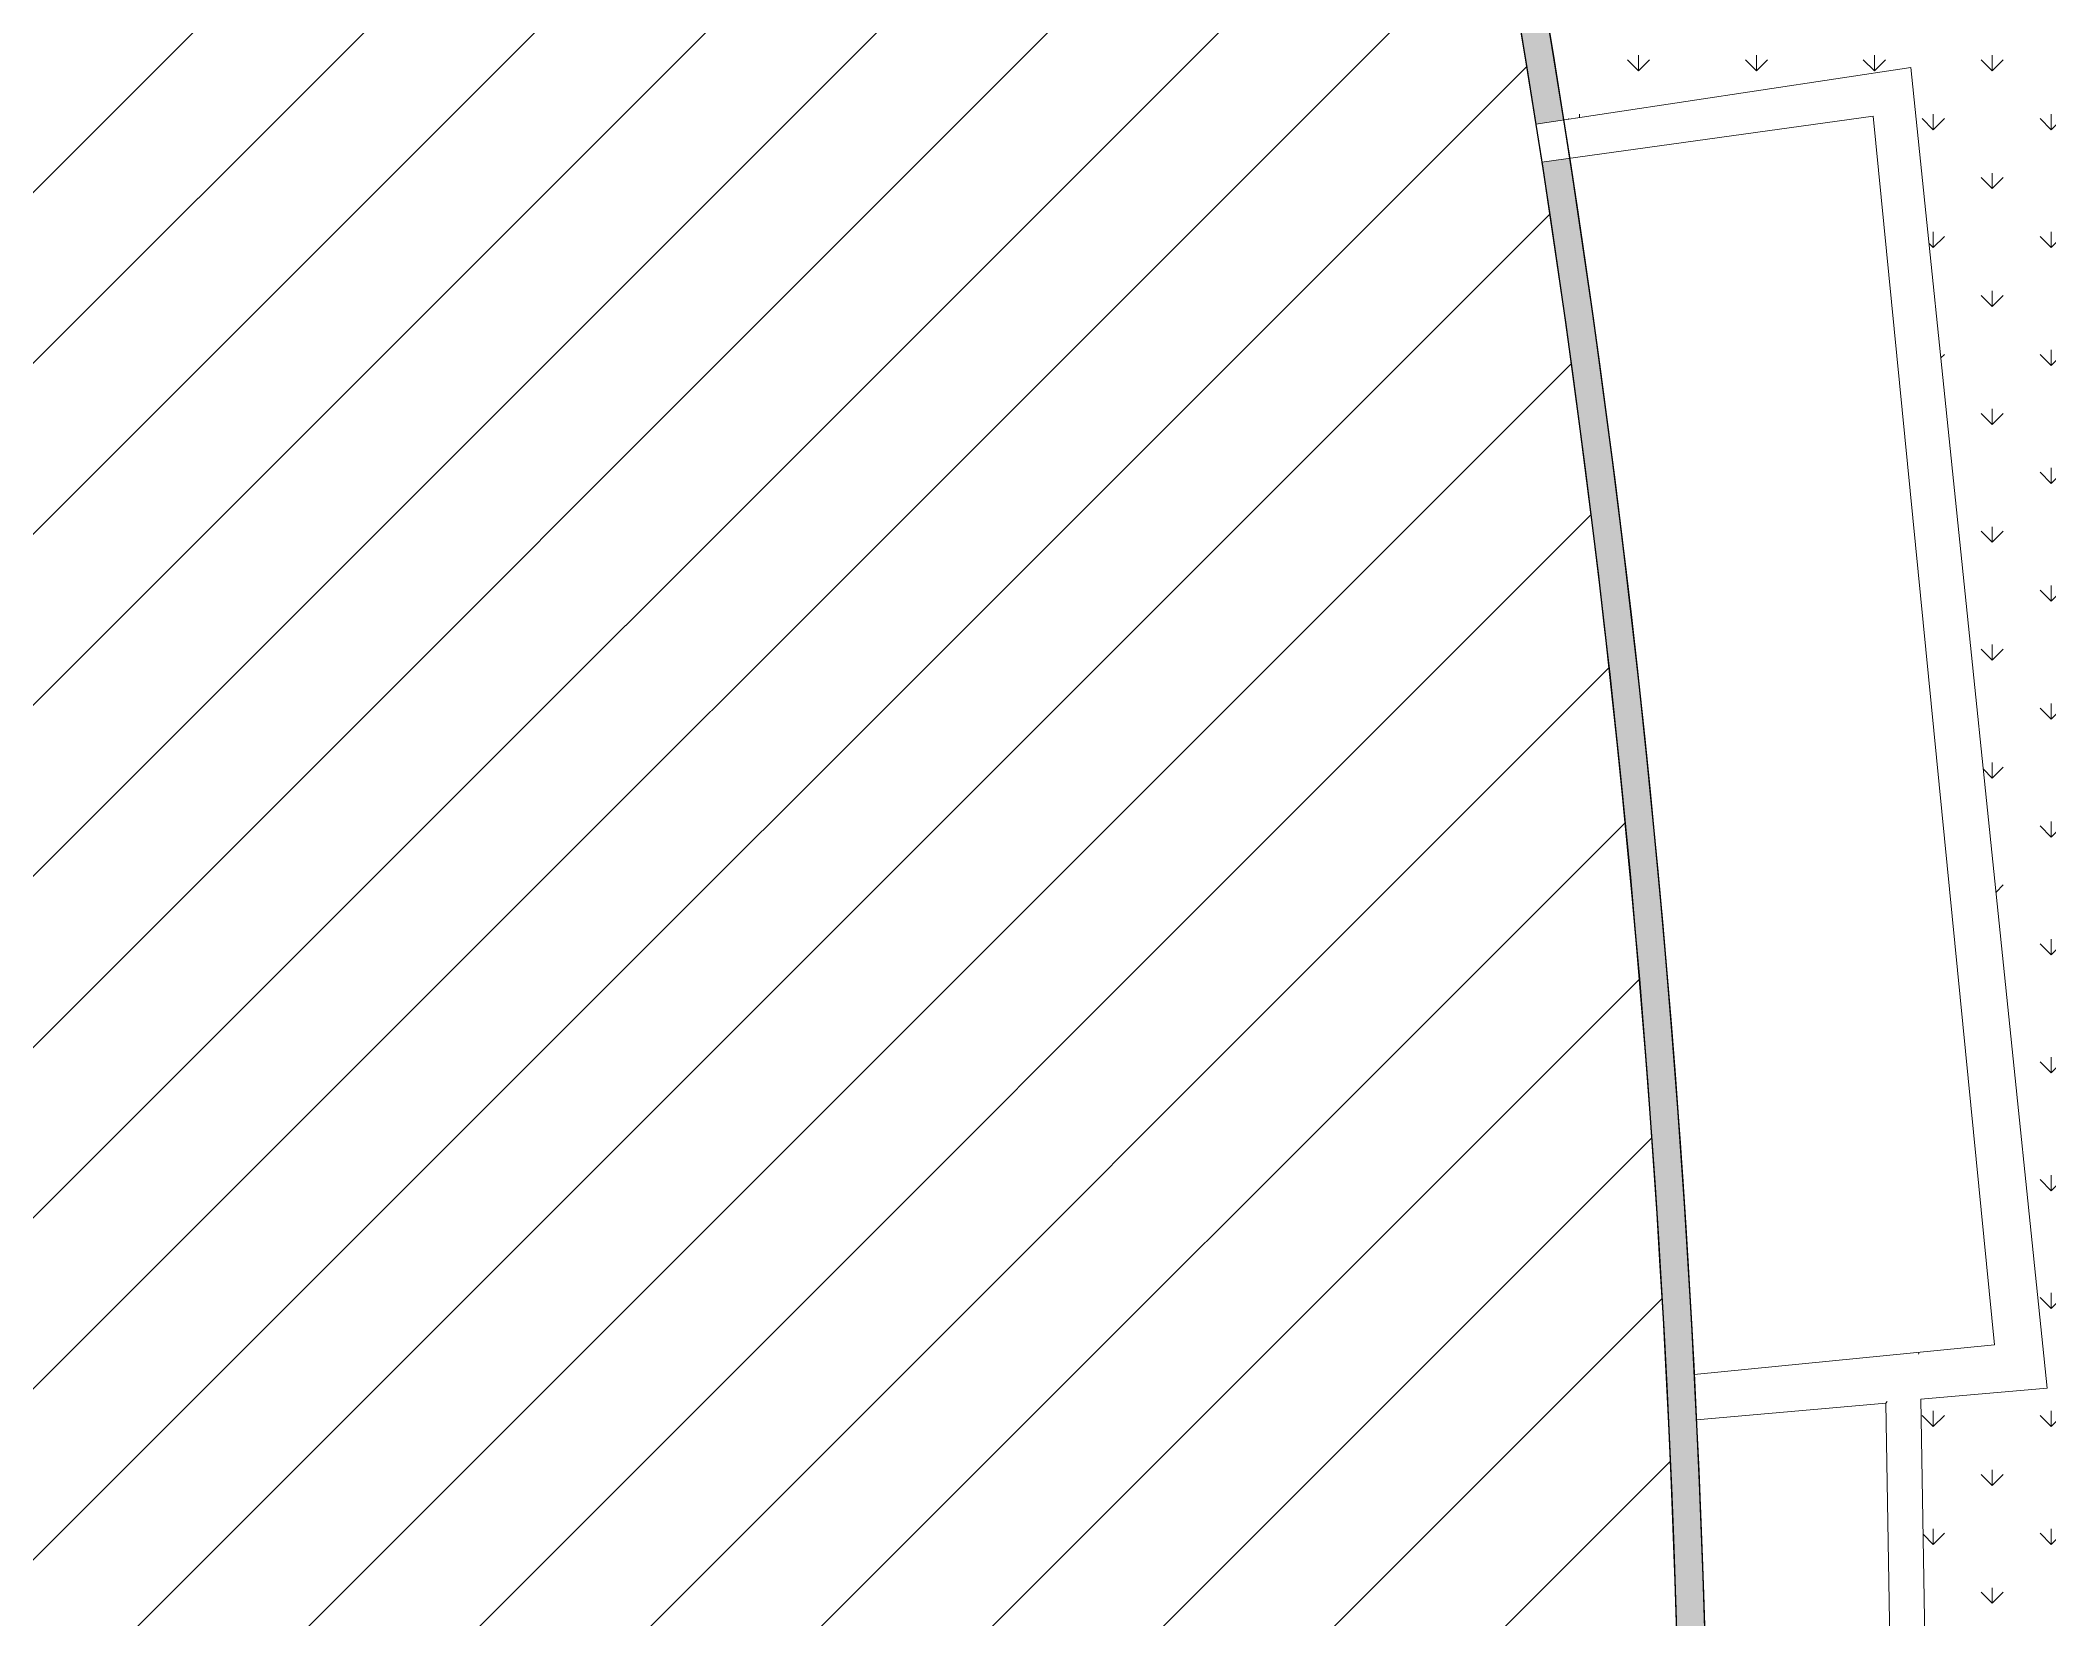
# Model space of a CAD drawing. Header units: inches. Extents: x -11331628 to 26860, y -6840660 to 4773.
# Drawn here: x 1182 to 1785, y -2586 to -2112 of the extents above; entities that cross this region are included whole.
import ezdxf
from ezdxf import colors
from ezdxf.entities.mleader import LeaderData, LeaderLine
from ezdxf.math import Vec2, Vec3

# ---------------------------------------------------------------- set-up
doc = ezdxf.new("R2010")
doc.units = ezdxf.units.IN
doc.header["$LTSCALE"] = 0.5
doc.header["$MEASUREMENT"] = 0
for name, color, linetype in [('A-HATH', 9, 'Continuous'), ('DETL-8', 2, 'Continuous'), ('ELEV-6', 1, 'Continuous')]:
    doc.layers.add(name, color=color, linetype=linetype)
for name, color, linetype, lineweight in [('CONCRETE', 1, 'Continuous', 20), ('HATCH', 253, 'Continuous', 0), ('TEXT 3', 41, 'Continuous', 15)]:
    doc.layers.add(name, color=color, linetype=linetype, lineweight=lineweight)
doc.layers.add('NO_PLOT', color=251, linetype='Continuous', lineweight=9, plot=False)
doc.styles.add('TEXT-ITALIC', font='ariali.ttf')

# ---------------------------------------------------------------- blocks, each defined once
blk = doc.blocks.new('sitegf')
at = {"layer": 'HATCH', "transparency": 33554687}
h = blk.add_hatch(dxfattribs=at)
h.set_pattern_fill('ANSI31', color=256, scale=290)
h.set_pattern_definition([(45, (0, 21884.45669854619), (-25.63262081801235, 25.63262081801235), [])])
edge = h.paths.add_edge_path()
edge.add_line((841.7135486452726, 4058.15902889951), (832.1522066365567, 4088.393101095207))
edge.add_arc((-2583.278479010212, 2991.654961780689), 3587.199648010218, 17.80248358754354, 21.63828740512382)
edge.add_line((751.1322224337714, 4314.419713647199), (649.5549297493471, 4275.824925623918))
edge.add_line((649.5549297493471, 4275.824925623918), (627.9750133953403, 4276.207985666086))
edge.add_line((627.9750133953403, 4276.207985666086), (615.736572343453, 4355.551407052695))
edge.add_line((615.736572343453, 4355.551407052695), (734.2527490047726, 4402.016461738374))
edge.add_line((734.2527490047726, 4402.016461738374), (785.8681488724646, 4445.226153062358))
edge.add_line((785.8681488724646, 4445.226153062358), (817.2736700094513, 4471.517199487971))
edge.add_line((817.2736700094513, 4471.517199487971), (920.8049292418241, 4558.188110984956))
edge.add_line((920.8049292418241, 4558.188110984956), (910.1680914242158, 4753.167653169989))
edge.add_line((910.1680914242158, 4753.167653169989), (651.9138097560804, 4739.078949919269))
edge.add_line((651.9138097560804, 4739.078949919269), (650.5663207589437, 4763.779221961227))
edge.add_line((650.5663207589437, 4763.779221961227), (650.539207114901, 4763.77623112814))
edge.add_line((650.539207114901, 4763.77623112814), (646.6595883335872, 4835.391943034643))
edge.add_line((646.6595883335872, 4835.391943034643), (645.174862761299, 4862.607842846144))
edge.add_line((645.174862761299, 4862.607842846144), (690.4497054555218, 4867.60198886634))
edge.add_line((690.4497054555218, 4867.60198886634), (691.8899097307344, 4878.203780670014))
edge.add_line((691.8899097307344, 4878.203780670014), (888.735659132873, 5057.909302765569))
edge.add_line((888.735659132873, 5057.909302765569), (872.9920037365312, 5082.477866517082))
edge.add_line((872.9920037365312, 5082.477866517082), (860.2419277049376, 5297.43573020001))
edge.add_line((860.2419277049376, 5297.43573020001), (669.4313529462161, 5397.76577004886))
edge.add_line((669.4313529462161, 5397.76577004886), (651.3990950094653, 5422.130092594405))
edge.add_line((651.3990950094653, 5422.130092594405), (539.1336304573886, 5372.235795883393))
edge.add_line((539.1336304573886, 5372.235795883393), (381.2746056697015, 5545.066215666924))
edge.add_line((381.2746056697015, 5545.066215666924), (308.4860168207115, 5497.065427012392))
edge.add_line((308.4860168207115, 5497.065427012392), (308.4860168207115, 2034.980142961424))
edge.add_line((308.4860168207115, 2034.980142961424), (874.0000179757888, 2034.980142961424))
edge.add_arc((-2583.278479010258, 2991.654961780681), 3587.199648010263, 344.532527593828, 377.2960021823383)
h = blk.add_hatch(color=256, dxfattribs=at)
h.dxf.hatch_style = 1
edge = h.paths.add_edge_path()
edge.add_line((887.465969912595, 3930.818791685208), (879.4911726514597, 3928.259282833885))
edge.add_arc((-2583.27847901029, 2991.654961780659), 3587.199648010298, 8.959652679091903, 15.13511876770849, ccw=False)
edge.add_line((960.151076653236, 3550.321498039451), (968.4238128667853, 3551.571526105316))
edge.add_arc((-2583.278479010261, 2991.654961780671), 3595.566120811822, 8.958798376318672, 15.1413101525773)
edge = h.paths.add_edge_path()
edge.add_line((857.9971425995973, 4033.632804752137), (850.030167866272, 4031.074535373462))
edge.add_arc((-1022.201907498654, 3438.97073650627), 1963.629255398844, 14.428735273414873, 17.549848182092205, ccw=False)
edge.add_line((879.4911726514615, 3928.259282833878), (887.4659699125946, 3930.818791685204))
edge.add_arc((-2583.278479010215, 2991.654961780613), 3595.566120811791, 15.14131015257833, 16.01816340899995)
edge.add_line((872.6871533526742, 3983.822929947361), (870.4724660844402, 3991.505019732977))
edge.add_arc((-2583.278479142212, 2991.654961741768), 3595.566120949386, 16.14556404441104, 16.84569600866877)
edge = h.paths.add_edge_path()
edge.add_line((970.2298527614371, 3539.992690884628), (961.942228961524, 3538.839982091928))
edge.add_arc((-2583.27847901025, 2991.654961780682), 3587.199648010256, -14.504231027463788, 8.77404842257738, ccw=False)
edge.add_line((889.594061132243, 2093.235441395504), (898.3765061655176, 2093.782869926617))
edge.add_arc((-2583.278479010225, 2991.654961780682), 3595.566120811783, 345.539264812757, 368.7720571697061)
edge = h.paths.add_edge_path()
edge.add_line((898.3765061655181, 2093.782869926617), (889.5940611322412, 2093.235441395501))
edge.add_arc((-2583.278478973636, 2991.654961770762), 3587.199647972323, 344.53252759382474, 345.4957689725431, ccw=False)
edge.add_line((874.0000179757899, 2034.980142961424), (882.6801214590091, 2034.980142961424))
edge.add_arc((-2583.278479010452, 2991.654961780612), 3595.566120811986, 344.5694159311092, 345.539264812759)
at = {"layer": 'DETL-8'}
for points in [[(850.0314787425841, 4031.070205405566, -0.1418789619613575), (874.0000179757899, 2034.980142961424)], [(857.9971425994145, 4033.632804752728, -0.1417703535494577), (882.6801214590089, 2034.980142961424)]]:
    blk.add_lwpolyline(points, format="xyb", dxfattribs=at)

msp = doc.modelspace()

# ---------------------------------------------------------------- hatches: boundary and pattern name
at = {"layer": 'HATCH', "transparency": 33554687}
h = msp.add_hatch(color=256, dxfattribs=at)
h.dxf.hatch_style = 1
edge = h.paths.add_edge_path()
edge.add_arc((-1912.48794308387, -2695.952080293302), 3587.1996480107, 8.959652679086219, 15.135118767702807, ccw=False)
edge.add_line((1630.941612580108, -2137.285544034801), (1639.214348793626, -2136.035515968931))
edge.add_arc((-1912.487943083273, -2695.952080293673), 3595.566120811693, 8.958798376320598, 15.14131015257927)
edge.add_line((1558.256505839428, -1756.788250389052), (1550.281708578248, -1759.347759240432))
edge = h.paths.add_edge_path()
edge.add_line((1543.477689279492, -1703.784112126925), (1541.263002011242, -1696.102022341345))
edge.add_arc((2636.007257119505, -1349.003766586373), 1148.452081386336, 195.3995857552458, 197.5916742977619, ccw=False)
edge.add_line((1528.78767852626, -1653.974237321505), (1520.820703793112, -1656.532506700763))
edge.add_arc((-2466.789772741387, -2854.783464280218), 4163.75343529222, 15.25340288826061, 16.725180567197924, ccw=False)
edge.add_line((1550.281708578244, -1759.347759240316), (1558.256505839424, -1756.788250388936))
edge.add_arc((-1912.487943081411, -2695.952080294473), 3595.566120810137, 15.14131015260111, 16.01816340902275)
edge = h.paths.add_edge_path()
edge.add_arc((-1912.48794308351, -2695.952080293735), 3587.199648010357, -14.504231027461174, 8.774048422580279, ccw=False)
edge.add_line((1560.384597059122, -3594.371600678785), (1569.167042092436, -3593.824172147679))
edge.add_arc((-1912.487943083619, -2695.952080293358), 3595.566120812035, 345.5392648127539, 368.7720571697026)
edge.add_line((1641.020388688324, -2147.614351189588), (1632.732764888452, -2148.767059982298))
edge = h.paths.add_edge_path(flags=0)
edge.add_line((1569.167042092318, -3593.824172147675), (1560.384597059005, -3594.371600678782))
edge.add_line((1560.384597059122, -3594.371600678785), (1569.167042092436, -3593.824172147679))
edge.add_arc((1569.167042092323, -3593.824172154429), 6.869524338916212e-09, 89.04036303199372, 90.0113785576354)

# ---------------------------------------------------------------- linework, layer by layer
at = {"layer": 'CONCRETE', "elevation": 452.8655421128597}
msp.add_lwpolyline([(1679.055715243581, -2525.923025539039), (1735.91086035945, -2520.917217328455), (1739.146137611489, -2717.105924287471), (1749.618894309634, -2717.105924287471), (1746.394796302091, -2519.746861860747)], dxfattribs=at)
at = {"layer": 'CONCRETE'}
for points in [[(1630.941612580108, -2137.285544034801, 391.329425180441), (1743.411647585702, -2120.291082142512, 391.8815421128596), (1784.241587476355, -2516.384832746941, 393.1535421128597), (1746.394796302091, -2519.746861860747, 393.1535421128597)], [(1632.732764888337, -2148.767059982298, 396.2548608487483), (1732.019226014164, -2134.957507389257, 396.2015421128597), (1768.427226013988, -2503.417507384567, 397.9535421128597), (1678.385211586153, -2512.306453600768, 397.9535421128597)]]:
    msp.add_polyline3d(points, dxfattribs=at)
at = {"layer": 'DETL-8'}
for points in [[(1426.65027734128, -1362.441047707502, -0.1637574828802738), (1553.470657385849, -3652.626899112811)], [(1528.78767852626, -1653.974237321507, -0.1374675555022219), (1569.167042092435, -3593.824172147675, -0.1394638395673042)], [(1520.822014669427, -1656.536836668669, -0.1376392341222271), (1560.384597059006, -3594.371600678782, -0.1396520797612817)]]:
    msp.add_lwpolyline(points, format="xyb", dxfattribs=at)
at = {"layer": 'ELEV-6', "elevation": 215.0255421128598}
msp.add_lwpolyline([(1811.122566240621, -2315.699049224038, 0.1714991102653609), (1629.500206301064, -1779.092709981869, 0.6022692614055231)], format="xyb", dxfattribs=at)
at = {"layer": 'NO_PLOT'}
for points in [[(1745.656493773233, -2506.229430070738, 495.7973081193406), (1745.905110673528, -2505.644372488032, 397.9535421128597)], [(1735.914925820675, -2520.91140494741, 452.8655421128597), (1736.250834682505, -2520.431156796063, 494.7294380764718)]]:
    msp.add_polyline3d(points, dxfattribs=at)

# ---------------------------------------------------------------- block references
at = {"layer": 'DETL-8'}
msp.add_blockref('sitegf', (670.7905359268416, -5687.607042074234), dxfattribs=at)

# ---------------------------------------------------------------- next in the draw order: leaders
at = {"layer": 'TEXT 3'}
ml = msp.add_multileader_mtext('Standard', dxfattribs=at)
ml.set_content("ZONE  VE (ELEV. 11.00') ", color=256, style='TEXT-ITALIC')
ml.set_leader_properties()
ml.build(insert=Vec2(0, 0))
ml.multileader.update_dxf_attribs({"leader_type": 2, "text_left_attachment_type": 2, "text_right_attachment_type": 2, "dogleg_length": 0.075, "arrow_head_size": 1.6, "scale": 40})
ctx = ml.context
ctx.base_point, ctx.scale, ctx.char_height, ctx.arrow_head_size, ctx.landing_gap_size, ctx.plane_origin, ctx.plane_x_axis, ctx.plane_y_axis = Vec3(24962.79203120684, -19852.13027509757), 40, 2.4, 1.6, 0, Vec3(25012.47585283669, -19773.61800601579), Vec3(0.08715574274765803, 0.9961946980917455), Vec3(-0.9961946980917455, 0.08715574274765803)
ctx.left_attachment, ctx.right_attachment = 2, 2
notes = []
notes.append((ctx, [(0, (0, 0, 0), (0, 0), (1, 0), 1, [])]))
ctx.mtext.insert, ctx.mtext.text_direction, ctx.mtext.rotation, ctx.mtext.flow_direction = Vec3(24961.22475736537, -19851.99315640378), Vec3(0.08715574274765803, 0.9961946980917455), 1.48352986419518, 5
ctx.mtext.has_bg_fill, ctx.mtext.bg_color, ctx.mtext.bg_scale_factor, ctx.mtext.bg_transparency, ctx.mtext.use_window_bg_color = 1, -1027028792, 1.5, 0, 1
for ctx, leaders in notes:
    for number, flags, end, landing, length, lines in leaders:
        leader = LeaderData()
        leader.index, (leader.has_last_leader_line, leader.has_dogleg_vector, leader.attachment_direction) = number, flags
        leader.last_leader_point, leader.dogleg_vector, leader.dogleg_length = Vec3(end), Vec3(landing), length
        for number, points, colour, breaks in lines:
            line = LeaderLine()
            line.index, line.vertices, line.color, line.breaks = number, Vec3.list(points), colors.encode_raw_color(colour), breaks
            leader.lines.append(line)
        ctx.leaders.append(leader)

# ---------------------------------------------------------------- next in the draw order: hatches: boundary and pattern name
at = {"layer": 'A-HATH', "lineweight": 5, "transparency": 33554610}
h = msp.add_hatch(dxfattribs=at)
h.set_pattern_fill('GRASS', color=256, scale=25)
h.set_pattern_definition([(90, (0, 0), (-17.677669525, 17.677669525), [4.6875, -30.667839075]), (45, (0, 0), (-17.67766952966369, 17.67766952966369), [4.6875, -20.3125]), (135, (0, 0), (-17.67766952966369, -17.67766952966369), [4.6875, -20.3125])])
edge = h.paths.add_edge_path()
edge.add_arc((1643.803619713703, -1991.228490977369), 146.0824706784419, 75.94452650867782, 114.1428878197447)
edge.add_line((1584.053897658908, -1857.924106376215), (1609.855737290825, -1979.948455690066))
edge.add_line((1609.855737290825, -1979.948455690066), (1621.459748910289, -2038.373510456304))
edge.add_line((1621.459748910289, -2038.373510456304), (1628.724661283795, -2080.542145480064))
edge.add_line((1628.724661283795, -2080.542145480064), (1638.187405323158, -2129.830464790235))
edge.add_line((1638.187405323158, -2129.830464790235), (1639.125919268831, -2136.048877858449))
edge.add_line((1639.125919268831, -2136.048877858449), (1743.411647585702, -2120.291082142512))
edge.add_line((1743.411647585702, -2120.291082142512), (1784.241587476355, -2516.384832746941))
edge.add_line((1784.241587476355, -2516.384832746941), (1746.394796302091, -2519.746861860747))
edge.add_line((1746.394796302091, -2519.746861860747), (1749.569885696066, -2717.105924287471))
edge.add_line((1749.569885696066, -2717.105924287471), (1811.372566240621, -2717.105924287471))
edge.add_line((1811.372566240621, -2717.105924287471), (1811.122566240621, -2315.78042969357))
edge.add_arc((768.3634626402944, -2356.663536049418), 1043.560240966788, 2.245226451291937, 28.11777810029115)
edge.add_arc((1905.398864913884, -1720.248208524651), 260.4615149746332, 209.7566046671398, 213.7224313006543, ccw=False)
at = {"layer": 'A-HATH', "lineweight": 5, "true_color": 0xadadad, "transparency": 33554610}
h = msp.add_hatch(dxfattribs=at)
h.set_pattern_fill('AR-B88', color=253, scale=2.3)
h.set_pattern_definition([(0, (1822.998567805407, -1735.121042841356), (0, 18.4), []), (90, (1822.998567805407, -1735.121042841356), (-9.2, 18.4), [18.4, -18.4])])
edge = h.paths.add_edge_path()
edge.add_line((1746.741859526504, -3115.529720690693), (1659.50357351081, -3107.014526290477))
edge.add_arc((-1912.48794307999, -2695.952080294096), 3595.566120808401, 351.4680572469126, 353.4353168136726, ccw=False)
edge.add_line((1643.287144122432, -3229.39304079093), (1779.011822327521, -3249.867795144217))
edge.add_line((1779.011822327521, -3249.867795144217), (1763.772526936154, -3332.244116814467))
edge.add_line((1763.772526936154, -3332.244116814467), (1819.863862778773, -3340.309030140297))
edge.add_line((1819.863862778773, -3340.309030140297), (1835.79932161946, -3258.170494881002))
edge.add_line((1835.79932161946, -3258.170494881002), (1924.369187379854, -3271.88484370954))
edge.add_arc((1894.334719383424, -3408.055703749334), 139.4437965339652, -8.12909907619678, 77.56173066942739, ccw=False)
edge.add_arc((1505.362078030971, -3325.626972542384), 536.8231236017979, 339.4615483813256, 349.0308813025128, ccw=False)
edge.add_line((2008.063087438248, -3513.963801586777), (1978.93446486028, -3510.488606644442))
edge.add_line((1978.93446486028, -3510.488606644442), (1969.030247263439, -3568.75626178841))
edge.add_line((1969.030247263439, -3568.75626178841), (2045.401812398821, -3563.356114331176))
edge.add_line((2045.401812398821, -3563.356114331176), (2077.680908614901, -3518.127055050814))
edge.add_line((2077.680908614901, -3518.127055050814), (2127.366263931749, -3482.823393257344))
edge.add_line((2127.366263931749, -3482.823393257344), (2178.85634357868, -3455.453845093036))
edge.add_line((2178.85634357868, -3455.453845093036), (2230.722815040631, -3435.619762297729))
edge.add_line((2230.722815040631, -3435.619762297729), (2260.048242626843, -3430.881322290756))
edge.add_line((2260.048242626843, -3430.881322290756), (2269.578864263502, -3433.244418233644))
edge.add_line((2269.578864263502, -3433.244418233644), (2280.624020144474, -3441.801464434722))
edge.add_line((2280.624020144474, -3441.801464434722), (2286.615069573877, -3456.401441698903))
edge.add_line((2286.615069573877, -3456.401441698903), (2290.789289612454, -3475.404302751655))
edge.add_line((2290.789289612454, -3475.404302751655), (2294.376187343281, -3505.166278153667))
edge.add_line((2294.376187343281, -3505.166278153667), (2292.785624529832, -3546.398017050707))
edge.add_line((2292.785624529832, -3546.398017050707), (2359.576981096893, -3541.81948657847))
edge.add_line((2359.576981096893, -3541.81948657847), (2364.704666596077, -3460.872102079915))
edge.add_arc((2439.692644778348, -3469.466562169345), 75.47888192132659, 99.93806470585957, 173.4617919703251, ccw=False)
edge.add_line((2426.666233345009, -3395.120249407629), (2585.392343887696, -3395.139770806762))
edge.add_line((2585.392343887696, -3395.139770806762), (2585.393083654752, -3392.624815305482))
edge.add_line((2585.393083654752, -3392.624815305482), (2507.393082818265, -3392.62481530537))
edge.add_line((2507.393082818265, -3392.62481530537), (2507.393082818264, -3391.124815305369))
edge.add_line((2507.393082818264, -3391.124815305369), (2585.439379065687, -3391.068964796852))
edge.add_line((2585.439379065687, -3391.068964796852), (2585.346786570844, -3338.849899735731))
edge.add_line((2585.346786570844, -3338.849899735731), (2507.893082818264, -3338.905750244254))
edge.add_line((2507.893082818264, -3338.905750244254), (2507.893082818268, -3337.433675498514))
edge.add_line((2507.893082818268, -3337.433675498514), (2585.393082818265, -3337.321974481471))
edge.add_line((2585.393082818265, -3337.321974481471), (2585.393082818264, -3284.875259354254))
edge.add_line((2585.393082818264, -3284.875259354254), (2507.393083024657, -3284.875259354254))
edge.add_line((2507.393083024657, -3284.875259354254), (2507.393082818311, -3283.375259354256))
edge.add_line((2507.393082818311, -3283.375259354256), (2585.393081246053, -3283.375259354258))
edge.add_line((2585.393081246053, -3283.375259354258), (2585.393084390471, -3281.124726802804))
edge.add_line((2585.393084390471, -3281.124726802804), (2507.460294538076, -3281.124633860434))
edge.add_line((2507.460294538076, -3281.124633860434), (2507.393072696345, -3247.159175710542))
edge.add_line((2507.393072696345, -3247.159175710542), (2501.393072696341, -3247.159175710532))
edge.add_line((2501.393072696341, -3247.159175710532), (2501.393072421215, -3245.159188091182))
edge.add_line((2501.393072421215, -3245.159188091182), (2411.1430859283, -3245.159188091182))
edge.add_line((2411.1430859283, -3245.159188091182), (2411.393085928299, -3281.289062109239))
edge.add_line((2411.393085928299, -3281.289062109239), (2194.101218487736, -3280.960204273041))
edge.add_arc((2207.282269348179, -2970.388610983932), 310.8511776717624, 181.0073397330319, 267.56975318722044, ccw=False)
edge.add_line((1896.479133335655, -2975.853526784), (1896.172501332956, -2515.567570499179))
edge.add_line((1896.172501332956, -2515.567570499179), (1896.243320718109, -2315.693487201306))
edge.add_line((1896.243320718109, -2315.693487201306), (1896.24332071811, -1919.620156759829))
edge.add_arc((1957.196205229357, -1221.882772951516), 700.3946822284628, 247.7421145937881, 265.0074344002404, ccw=False)
edge.add_arc((961.089221217809, -2304.365861601473), 850.1088923146019, -0.763858678582892, 30.7202934187452, ccw=False)
edge.add_line((1811.122566240621, -2315.699049224038), (1811.122566240621, -2717.105924287471))
edge.add_line((1811.122566240621, -2717.105924287471), (1749.618894309634, -2717.105924287471))
edge.add_line((1749.618894309634, -2717.105924287471), (1739.146137611489, -2717.105924287471))
edge.add_line((1739.146137611489, -2717.105924287471), (1738.766031073421, -2694.056088245366))
edge.add_line((1738.766031073421, -2694.056088245366), (1683.003163873467, -2695.216528725354))
edge.add_line((1683.003163873467, -2695.216528725354), (1682.505307321917, -2730.984697839836))
edge.add_line((1682.505307321917, -2730.984697839836), (1681.861054596972, -2779.262721628542))
edge.add_line((1681.861054596972, -2779.262721628542), (1680.531248586965, -2804.333541798531))
edge.add_line((1680.531248586965, -2804.333541798531), (1736.366548395033, -2807.02544928215))
edge.add_line((1736.366548395033, -2807.02544928215), (1736.984449449476, -2788.033864826555))
edge.add_line((1736.984449449476, -2788.033864826555), (1748.576564948089, -2788.648946239506))
edge.add_line((1748.576564948089, -2788.648946239506), (1811.372566240506, -2788.648946239506))
edge.add_line((1811.372566240506, -2788.648946239506), (1811.372566240504, -3033.130373973644))
edge.add_arc((1720.800836516832, -3028.636107693254), 90.68316632394912, 286.62234983096266, 357.1592520413378, ccw=False)

doc.saveas('drawing.dxf')
